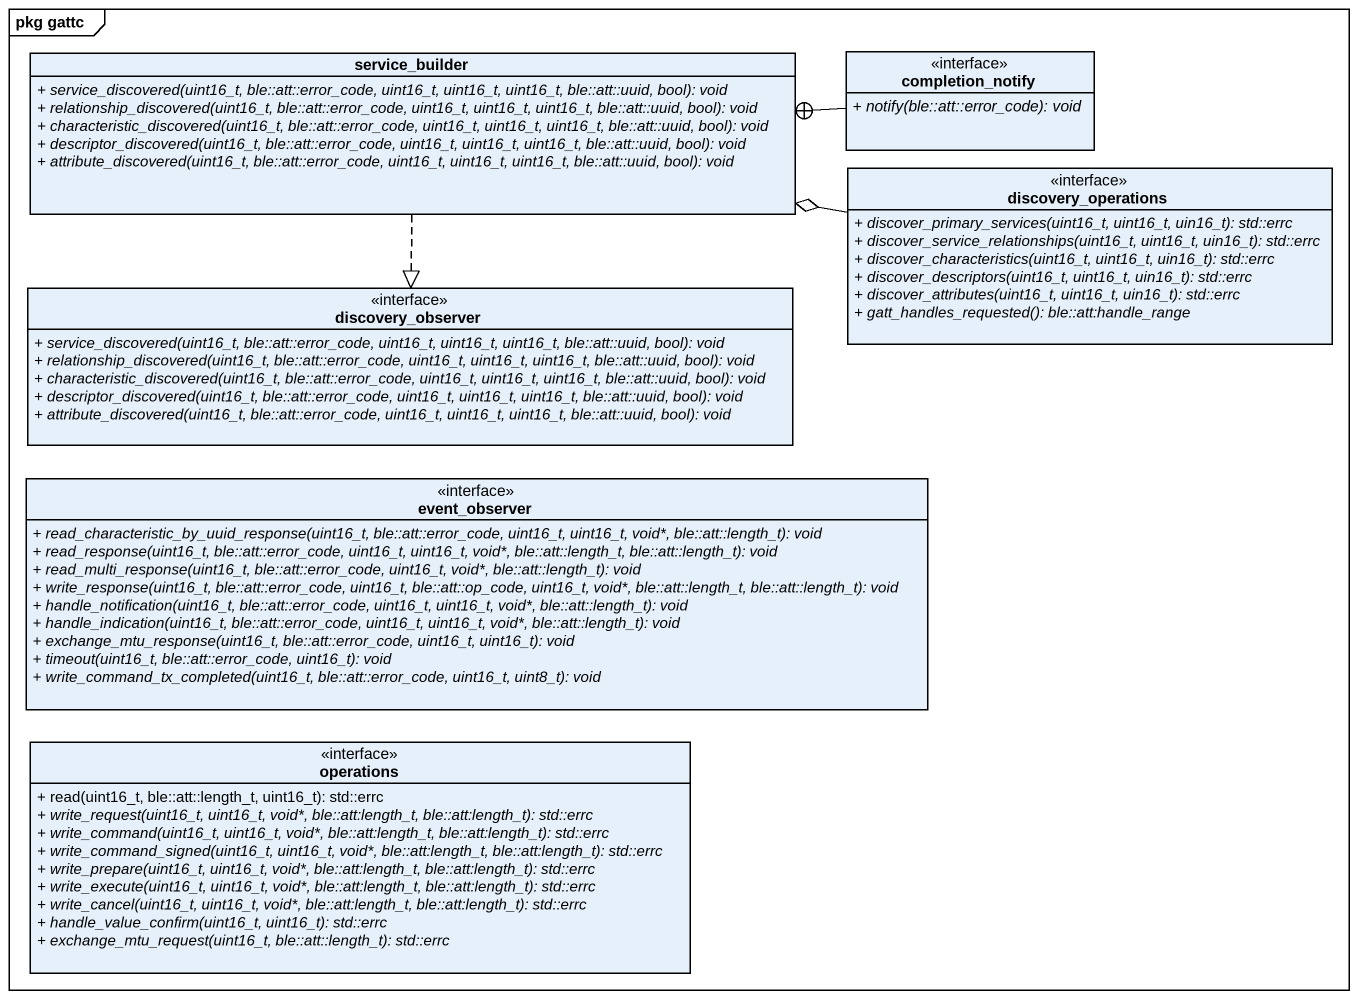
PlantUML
@startuml
mainframe pkg gattc
hide circle
hide empty members
skinparam classAttributeIconSize 0
class service_builder {
  {abstract} + service_discovered(uint16_t, ble::att::error_code, uint16_t, uint16_t, uint16_t, ble::att::uuid, bool): void
  {abstract} + relationship_discovered(uint16_t, ble::att::error_code, uint16_t, uint16_t, uint16_t, ble::att::uuid, bool): void
  {abstract} + characteristic_discovered(uint16_t, ble::att::error_code, uint16_t, uint16_t, uint16_t, ble::att::uuid, bool): void
  {abstract} + descriptor_discovered(uint16_t, ble::att::error_code, uint16_t, uint16_t, uint16_t, ble::att::uuid, bool): void
  {abstract} + attribute_discovered(uint16_t, ble::att::error_code, uint16_t, uint16_t, uint16_t, ble::att::uuid, bool): void
}
class completion_notify <<interface>> {
  {abstract} + notify(ble::att::error_code): void
}
class discovery_operations <<interface>> {
  {abstract} + discover_primary_services(uint16_t, uint16_t, uin16_t): std::errc
  {abstract} + discover_service_relationships(uint16_t, uint16_t, uin16_t): std::errc
  {abstract} + discover_characteristics(uint16_t, uint16_t, uin16_t): std::errc
  {abstract} + discover_descriptors(uint16_t, uint16_t, uin16_t): std::errc
  {abstract} + discover_attributes(uint16_t, uint16_t, uin16_t): std::errc
  {abstract} + gatt_handles_requested(): ble::att:handle_range
}
class discovery_observer <<interface>> {
  {abstract} + service_discovered(uint16_t, ble::att::error_code, uint16_t, uint16_t, uint16_t, ble::att::uuid, bool): void
  {abstract} + relationship_discovered(uint16_t, ble::att::error_code, uint16_t, uint16_t, uint16_t, ble::att::uuid, bool): void
  {abstract} + characteristic_discovered(uint16_t, ble::att::error_code, uint16_t, uint16_t, uint16_t, ble::att::uuid, bool): void
  {abstract} + descriptor_discovered(uint16_t, ble::att::error_code, uint16_t, uint16_t, uint16_t, ble::att::uuid, bool): void
  {abstract} + attribute_discovered(uint16_t, ble::att::error_code, uint16_t, uint16_t, uint16_t, ble::att::uuid, bool): void
}
class event_observer <<interface>> {
  {abstract} + read_characteristic_by_uuid_response(uint16_t, ble::att::error_code, uint16_t, uint16_t, void*, ble::att::length_t): void
  {abstract} + read_response(uint16_t, ble::att::error_code, uint16_t, uint16_t, void*, ble::att::length_t, ble::att::length_t): void
  {abstract} + read_multi_response(uint16_t, ble::att::error_code, uint16_t, void*, ble::att::length_t): void
  {abstract} + write_response(uint16_t, ble::att::error_code, uint16_t, ble::att::op_code, uint16_t, void*, ble::att::length_t, ble::att::length_t): void
  {abstract} + handle_notification(uint16_t, ble::att::error_code, uint16_t, uint16_t, void*, ble::att::length_t): void
  {abstract} + handle_indication(uint16_t, ble::att::error_code, uint16_t, uint16_t, void*, ble::att::length_t): void
  {abstract} + exchange_mtu_response(uint16_t, ble::att::error_code, uint16_t, uint16_t): void
  {abstract} + timeout(uint16_t, ble::att::error_code, uint16_t): void
  {abstract} + write_command_tx_completed(uint16_t, ble::att::error_code, uint16_t, uint8_t): void
}
class operations <<interface>> {
  + read(uint16_t, ble::att::length_t, uint16_t): std::errc
  {abstract} + write_request(uint16_t, uint16_t, void*, ble::att:length_t, ble::att:length_t): std::errc
  {abstract} + write_command(uint16_t, uint16_t, void*, ble::att:length_t, ble::att:length_t): std::errc
  {abstract} + write_command_signed(uint16_t, uint16_t, void*, ble::att:length_t, ble::att:length_t): std::errc
  {abstract} + write_prepare(uint16_t, uint16_t, void*, ble::att:length_t, ble::att:length_t): std::errc
  {abstract} + write_execute(uint16_t, uint16_t, void*, ble::att:length_t, ble::att:length_t): std::errc
  {abstract} + write_cancel(uint16_t, uint16_t, void*, ble::att:length_t, ble::att:length_t): std::errc
  {abstract} + handle_value_confirm(uint16_t, uint16_t): std::errc
  {abstract} + exchange_mtu_request(uint16_t, ble::att::length_t): std::errc
}
service_builder ..|> discovery_observer
completion_notify -left-+ service_builder
discovery_operations -left-o service_builder
@enduml
